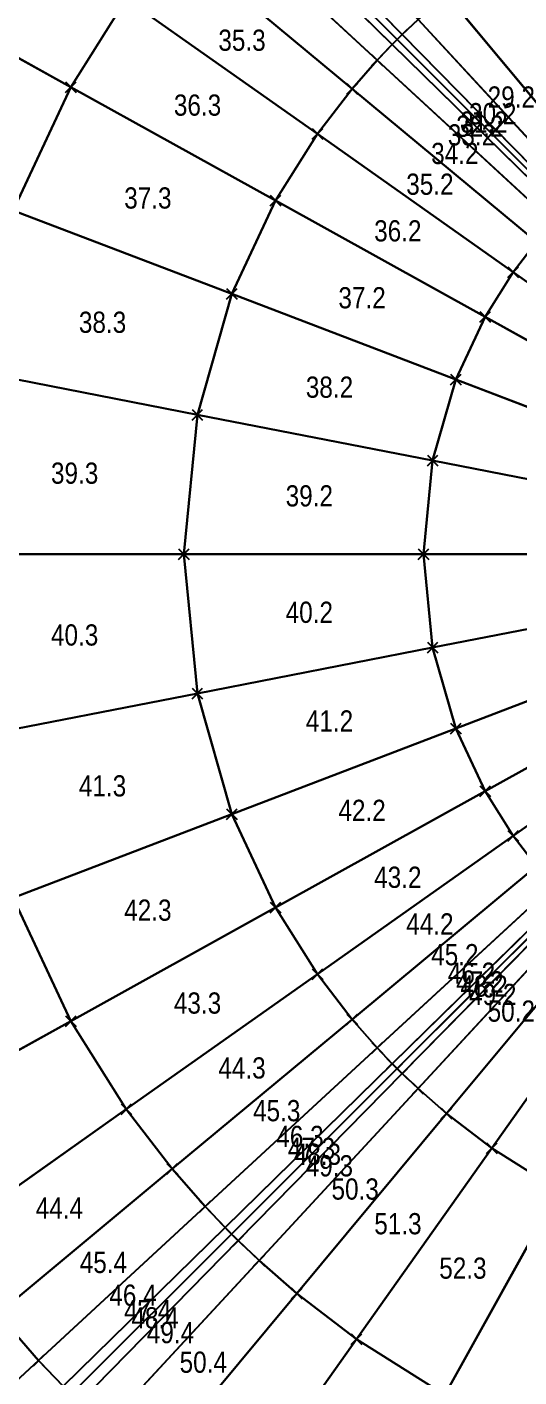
# Model space of a CAD drawing. Extents: x -1.9 to 2.84, y -1.88 to 2.84.
# Drawn here: x -0.834 to -0.371, y -0.776 to 0.497 of the extents above; entities that cross this region are included whole.
import ezdxf
from ezdxf.enums import TextEntityAlignment as Align

# ---------------------------------------------------------------- set-up
doc = ezdxf.new("R2010")
doc.units = 0
doc.header["$MEASUREMENT"] = 0
doc.header["$PDMODE"] = 3
doc.header["$PDSIZE"] = 0.005
for name, color, linetype in [('ColmoBranches', 7, 'Continuous'), ('ColmoNodes', 7, 'Continuous'), ('DiagonaliBranches', 20, 'Continuous'), ('DiagonaliNodes', 7, 'Continuous'), ('Faces', 160, 'Continuous'), ('FacesName', 1, 'Continuous'), ('MeridianiBranches', 3, 'Continuous'), ('NodiInterni', 1, 'Continuous'), ('ParalleliBranches', 2, 'Continuous')]:
    doc.layers.add(name, color=color, linetype=linetype)
doc.styles.get("Standard").update_dxf_attribs({"font": 'ARIALN.TTF'})

msp = doc.modelspace()

# ---------------------------------------------------------------- linework, layer by layer
at = {"layer": 'ColmoBranches'}
for p, q in [((-0.6863, 0, 2.5613), (-0.9069, 0, 2.4917)), ((-0.4605, 0, 2.6114), (-0.6863, 0, 2.5613)), ((-0.2311, 0, 2.6416), (-0.4605, 0, 2.6114))]:
    msp.add_line(p, q, dxfattribs=at)
at = {"layer": 'ColmoNodes'}
for p in [(-0.6863, 0, 2.5613), (-0.4605, 0, 2.6114)]:
    msp.add_point(p, dxfattribs=at)
at = {"layer": 'DiagonaliBranches'}
for p, q in [((-0.4853, 0.4853, 2.5613), (-0.6413, 0.6413, 2.4917)), ((-0.3256, 0.3256, 2.6114), (-0.4853, 0.4853, 2.5613)), ((-0.3256, -0.3256, 2.6114), (-0.4853, -0.4853, 2.5613)), ((-0.4853, -0.4853, 2.5613), (-0.6413, -0.6413, 2.4917)), ((-0.6413, -0.6413, 2.4917), (-0.7924, -0.7924, 2.4032))]:
    msp.add_line(p, q, dxfattribs=at)
at = {"layer": 'DiagonaliNodes'}
for p in [(-0.4853, 0.4853, 2.5613), (-0.4853, -0.4853, 2.5613), (-0.6413, -0.6413, 2.4917)]:
    msp.add_point(p, dxfattribs=at)
at = {"layer": 'Faces'}
for points in [[(-0.4657, 0.5041, 2.5613), (-0.4806, 0.49, 2.5613), (-0.635, 0.6475, 2.4917), (-0.6154, 0.6661, 2.4917)], [(-0.7405, 0.5236, 2.4917), (-0.7928, 0.4404, 2.4917), (-0.9796, 0.5442, 2.4032), (-0.915, 0.647, 2.4032)], [(-0.4853, 0.4853, 2.5613), (-0.49, 0.4806, 2.5613), (-0.6475, 0.635, 2.4917), (-0.6413, 0.6413, 2.4917)], [(-0.4806, 0.49, 2.5613), (-0.4853, 0.4853, 2.5613), (-0.6413, 0.6413, 2.4917), (-0.635, 0.6475, 2.4917)], [(-0.49, 0.4806, 2.5613), (-0.5041, 0.4657, 2.5613), (-0.6661, 0.6154, 2.4917), (-0.6475, 0.635, 2.4917)], [(-0.5041, 0.4657, 2.5613), (-0.5277, 0.4388, 2.5613), (-0.6974, 0.5798, 2.4917), (-0.6661, 0.6154, 2.4917)], [(-0.2236, 0.4025, 2.6114), (-0.2658, 0.376, 2.6114), (-0.3962, 0.5604, 2.5613), (-0.3333, 0.5999, 2.5613)], [(-0.5277, 0.4388, 2.5613), (-0.5604, 0.3962, 2.5613), (-0.7405, 0.5236, 2.4917), (-0.6974, 0.5798, 2.4917)], [(-0.2658, 0.376, 2.6114), (-0.2944, 0.3541, 2.6114), (-0.4388, 0.5277, 2.5613), (-0.3962, 0.5604, 2.5613)], [(-0.7928, 0.4404, 2.4917), (-0.847, 0.3241, 2.4917), (-1.0466, 0.4005, 2.4032), (-0.9796, 0.5442, 2.4032)], [(-0.5604, 0.3962, 2.5613), (-0.5999, 0.3333, 2.5613), (-0.7928, 0.4404, 2.4917), (-0.7405, 0.5236, 2.4917)], [(-0.2944, 0.3541, 2.6114), (-0.3125, 0.3382, 2.6114), (-0.4657, 0.5041, 2.5613), (-0.4388, 0.5277, 2.5613)], [(-0.3125, 0.3382, 2.6114), (-0.3224, 0.3287, 2.6114), (-0.4806, 0.49, 2.5613), (-0.4657, 0.5041, 2.5613)], [(-0.3256, 0.3256, 2.6114), (-0.3287, 0.3224, 2.6114), (-0.49, 0.4806, 2.5613), (-0.4853, 0.4853, 2.5613)], [(-0.3224, 0.3287, 2.6114), (-0.3256, 0.3256, 2.6114), (-0.4853, 0.4853, 2.5613), (-0.4806, 0.49, 2.5613)], [(-0.3287, 0.3224, 2.6114), (-0.3382, 0.3125, 2.6114), (-0.5041, 0.4657, 2.5613), (-0.49, 0.4806, 2.5613)], [(-0.3382, 0.3125, 2.6114), (-0.3541, 0.2944, 2.6114), (-0.5277, 0.4388, 2.5613), (-0.5041, 0.4657, 2.5613)], [(-0.5999, 0.3333, 2.5613), (-0.641, 0.2453, 2.5613), (-0.847, 0.3241, 2.4917), (-0.7928, 0.4404, 2.4917)], [(-0.3541, 0.2944, 2.6114), (-0.376, 0.2658, 2.6114), (-0.5604, 0.3962, 2.5613), (-0.5277, 0.4388, 2.5613)], [(-0.376, 0.2658, 2.6114), (-0.4025, 0.2236, 2.6114), (-0.5999, 0.3333, 2.5613), (-0.5604, 0.3962, 2.5613)], [(-0.4025, 0.2236, 2.6114), (-0.43, 0.1646, 2.6114), (-0.641, 0.2453, 2.5613), (-0.5999, 0.3333, 2.5613)], [(-0.641, 0.2453, 2.5613), (-0.6736, 0.1314, 2.5613), (-0.8901, 0.1737, 2.4917), (-0.847, 0.3241, 2.4917)], [(-0.1777, 0.1478, 2.6416), (-0.1887, 0.1334, 2.6416), (-0.376, 0.2658, 2.6114), (-0.3541, 0.2944, 2.6114)], [(-0.1887, 0.1334, 2.6416), (-0.202, 0.1122, 2.6416), (-0.4025, 0.2236, 2.6114), (-0.376, 0.2658, 2.6114)], [(-0.43, 0.1646, 2.6114), (-0.4519, 0.0882, 2.6114), (-0.6736, 0.1314, 2.5613), (-0.641, 0.2453, 2.5613)], [(-0.202, 0.1122, 2.6416), (-0.2158, 0.0826, 2.6416), (-0.43, 0.1646, 2.6114), (-0.4025, 0.2236, 2.6114)], [(-0.6736, 0.1314, 2.5613), (-0.6863, 0, 2.5613), (-0.9069, 0, 2.4917), (-0.8901, 0.1737, 2.4917)], [(-0.2158, 0.0826, 2.6416), (-0.2268, 0.0443, 2.6416), (-0.4519, 0.0882, 2.6114), (-0.43, 0.1646, 2.6114)], [(-0.4519, 0.0882, 2.6114), (-0.4605, 0, 2.6114), (-0.6863, 0, 2.5613), (-0.6736, 0.1314, 2.5613)], [(-0.2268, 0.0443, 2.6416), (-0.2311, 0, 2.6416), (-0.4605, 0, 2.6114), (-0.4519, 0.0882, 2.6114)], [(-0.6863, 0, 2.5613), (-0.6736, -0.1314, 2.5613), (-0.8901, -0.1737, 2.4917), (-0.9069, 0, 2.4917)], [(-0.4605, 0, 2.6114), (-0.4519, -0.0882, 2.6114), (-0.6736, -0.1314, 2.5613), (-0.6863, 0, 2.5613)], [(-0.2311, 0, 2.6416), (-0.2268, -0.0443, 2.6416), (-0.4519, -0.0882, 2.6114), (-0.4605, 0, 2.6114)], [(-0.2268, -0.0443, 2.6416), (-0.2158, -0.0826, 2.6416), (-0.43, -0.1646, 2.6114), (-0.4519, -0.0882, 2.6114)], [(-0.4519, -0.0882, 2.6114), (-0.43, -0.1646, 2.6114), (-0.641, -0.2453, 2.5613), (-0.6736, -0.1314, 2.5613)], [(-0.2158, -0.0826, 2.6416), (-0.202, -0.1122, 2.6416), (-0.4025, -0.2236, 2.6114), (-0.43, -0.1646, 2.6114)], [(-0.202, -0.1122, 2.6416), (-0.1887, -0.1334, 2.6416), (-0.376, -0.2658, 2.6114), (-0.4025, -0.2236, 2.6114)], [(-0.6736, -0.1314, 2.5613), (-0.641, -0.2453, 2.5613), (-0.847, -0.3241, 2.4917), (-0.8901, -0.1737, 2.4917)], [(-0.1887, -0.1334, 2.6416), (-0.1777, -0.1478, 2.6416), (-0.3541, -0.2944, 2.6114), (-0.376, -0.2658, 2.6114)], [(-0.43, -0.1646, 2.6114), (-0.4025, -0.2236, 2.6114), (-0.5999, -0.3333, 2.5613), (-0.641, -0.2453, 2.5613)], [(-0.4025, -0.2236, 2.6114), (-0.376, -0.2658, 2.6114), (-0.5604, -0.3962, 2.5613), (-0.5999, -0.3333, 2.5613)], [(-0.641, -0.2453, 2.5613), (-0.5999, -0.3333, 2.5613), (-0.7928, -0.4404, 2.4917), (-0.847, -0.3241, 2.4917)], [(-0.376, -0.2658, 2.6114), (-0.3541, -0.2944, 2.6114), (-0.5277, -0.4388, 2.5613), (-0.5604, -0.3962, 2.5613)], [(-0.3541, -0.2944, 2.6114), (-0.3382, -0.3125, 2.6114), (-0.5041, -0.4657, 2.5613), (-0.5277, -0.4388, 2.5613)], [(-0.3382, -0.3125, 2.6114), (-0.3287, -0.3224, 2.6114), (-0.49, -0.4806, 2.5613), (-0.5041, -0.4657, 2.5613)], [(-0.847, -0.3241, 2.4917), (-0.7928, -0.4404, 2.4917), (-0.9796, -0.5442, 2.4032), (-1.0466, -0.4005, 2.4032)], [(-0.3287, -0.3224, 2.6114), (-0.3256, -0.3256, 2.6114), (-0.4853, -0.4853, 2.5613), (-0.49, -0.4806, 2.5613)], [(-0.3256, -0.3256, 2.6114), (-0.3224, -0.3287, 2.6114), (-0.4806, -0.49, 2.5613), (-0.4853, -0.4853, 2.5613)], [(-0.3224, -0.3287, 2.6114), (-0.3125, -0.3382, 2.6114), (-0.4657, -0.5041, 2.5613), (-0.4806, -0.49, 2.5613)], [(-0.5999, -0.3333, 2.5613), (-0.5604, -0.3962, 2.5613), (-0.7405, -0.5236, 2.4917), (-0.7928, -0.4404, 2.4917)], [(-0.3125, -0.3382, 2.6114), (-0.2944, -0.3541, 2.6114), (-0.4388, -0.5277, 2.5613), (-0.4657, -0.5041, 2.5613)], [(-0.2944, -0.3541, 2.6114), (-0.2658, -0.376, 2.6114), (-0.3962, -0.5604, 2.5613), (-0.4388, -0.5277, 2.5613)], [(-0.2658, -0.376, 2.6114), (-0.2236, -0.4025, 2.6114), (-0.3333, -0.5999, 2.5613), (-0.3962, -0.5604, 2.5613)], [(-0.5604, -0.3962, 2.5613), (-0.5277, -0.4388, 2.5613), (-0.6974, -0.5798, 2.4917), (-0.7405, -0.5236, 2.4917)], [(-0.7928, -0.4404, 2.4917), (-0.7405, -0.5236, 2.4917), (-0.915, -0.647, 2.4032), (-0.9796, -0.5442, 2.4032)], [(-0.5277, -0.4388, 2.5613), (-0.5041, -0.4657, 2.5613), (-0.6661, -0.6154, 2.4917), (-0.6974, -0.5798, 2.4917)], [(-0.5041, -0.4657, 2.5613), (-0.49, -0.4806, 2.5613), (-0.6475, -0.635, 2.4917), (-0.6661, -0.6154, 2.4917)], [(-0.49, -0.4806, 2.5613), (-0.4853, -0.4853, 2.5613), (-0.6413, -0.6413, 2.4917), (-0.6475, -0.635, 2.4917)], [(-0.4853, -0.4853, 2.5613), (-0.4806, -0.49, 2.5613), (-0.635, -0.6475, 2.4917), (-0.6413, -0.6413, 2.4917)], [(-0.4806, -0.49, 2.5613), (-0.4657, -0.5041, 2.5613), (-0.6154, -0.6661, 2.4917), (-0.635, -0.6475, 2.4917)], [(-0.4657, -0.5041, 2.5613), (-0.4388, -0.5277, 2.5613), (-0.5798, -0.6974, 2.4917), (-0.6154, -0.6661, 2.4917)], [(-0.7405, -0.5236, 2.4917), (-0.6974, -0.5798, 2.4917), (-0.8617, -0.7165, 2.4032), (-0.915, -0.647, 2.4032)], [(-0.4388, -0.5277, 2.5613), (-0.3962, -0.5604, 2.5613), (-0.5236, -0.7405, 2.4917), (-0.5798, -0.6974, 2.4917)], [(-0.3962, -0.5604, 2.5613), (-0.3333, -0.5999, 2.5613), (-0.4404, -0.7928, 2.4917), (-0.5236, -0.7405, 2.4917)], [(-0.6974, -0.5798, 2.4917), (-0.6661, -0.6154, 2.4917), (-0.8231, -0.7605, 2.4032), (-0.8617, -0.7165, 2.4032)], [(-0.3333, -0.5999, 2.5613), (-0.2453, -0.641, 2.5613), (-0.3241, -0.847, 2.4917), (-0.4404, -0.7928, 2.4917)], [(-0.6661, -0.6154, 2.4917), (-0.6475, -0.635, 2.4917), (-0.8001, -0.7847, 2.4032), (-0.8231, -0.7605, 2.4032)], [(-0.6475, -0.635, 2.4917), (-0.6413, -0.6413, 2.4917), (-0.7924, -0.7924, 2.4032), (-0.8001, -0.7847, 2.4032)], [(-0.6413, -0.6413, 2.4917), (-0.635, -0.6475, 2.4917), (-0.7847, -0.8001, 2.4032), (-0.7924, -0.7924, 2.4032)], [(-0.635, -0.6475, 2.4917), (-0.6154, -0.6661, 2.4917), (-0.7605, -0.8231, 2.4032), (-0.7847, -0.8001, 2.4032)], [(-0.6154, -0.6661, 2.4917), (-0.5798, -0.6974, 2.4917), (-0.7165, -0.8617, 2.4032), (-0.7605, -0.8231, 2.4032)], [(-0.5798, -0.6974, 2.4917), (-0.5236, -0.7405, 2.4917), (-0.647, -0.915, 2.4032), (-0.7165, -0.8617, 2.4032)], [(-0.8617, -0.7165, 2.4032), (-0.8231, -0.7605, 2.4032), (-0.9738, -0.8997, 2.2964), (-1.0195, -0.8477, 2.2964)], [(-0.5236, -0.7405, 2.4917), (-0.4404, -0.7928, 2.4917), (-0.5442, -0.9796, 2.4032), (-0.647, -0.915, 2.4032)], [(-0.8231, -0.7605, 2.4032), (-0.8001, -0.7847, 2.4032), (-0.9465, -0.9284, 2.2964), (-0.9738, -0.8997, 2.2964)]]:
    msp.add_3dface(points, dxfattribs=at)
at = {"layer": 'MeridianiBranches'}
for p, q in [((-0.4806, 0.49, 2.5613), (-0.635, 0.6475, 2.4917)), ((-0.49, 0.4806, 2.5613), (-0.6475, 0.635, 2.4917)), ((-0.5041, 0.4657, 2.5613), (-0.6661, 0.6154, 2.4917)), ((-0.5277, 0.4388, 2.5613), (-0.6974, 0.5798, 2.4917)), ((-0.7928, 0.4404, 2.4917), (-0.9796, 0.5442, 2.4032)), ((-0.5604, 0.3962, 2.5613), (-0.7405, 0.5236, 2.4917)), ((-0.2944, 0.3541, 2.6114), (-0.4388, 0.5277, 2.5613)), ((-0.3125, 0.3382, 2.6114), (-0.4657, 0.5041, 2.5613)), ((-0.3224, 0.3287, 2.6114), (-0.4806, 0.49, 2.5613)), ((-0.3287, 0.3224, 2.6114), (-0.49, 0.4806, 2.5613)), ((-0.3382, 0.3125, 2.6114), (-0.5041, 0.4657, 2.5613)), ((-0.5999, 0.3333, 2.5613), (-0.7928, 0.4404, 2.4917)), ((-0.3541, 0.2944, 2.6114), (-0.5277, 0.4388, 2.5613)), ((-0.376, 0.2658, 2.6114), (-0.5604, 0.3962, 2.5613)), ((-0.4025, 0.2236, 2.6114), (-0.5999, 0.3333, 2.5613)), ((-0.641, 0.2453, 2.5613), (-0.847, 0.3241, 2.4917)), ((-0.1887, 0.1334, 2.6416), (-0.376, 0.2658, 2.6114)), ((-0.43, 0.1646, 2.6114), (-0.641, 0.2453, 2.5613)), ((-0.202, 0.1122, 2.6416), (-0.4025, 0.2236, 2.6114)), ((-0.6736, 0.1314, 2.5613), (-0.8901, 0.1737, 2.4917)), ((-0.2158, 0.0826, 2.6416), (-0.43, 0.1646, 2.6114)), ((-0.4519, 0.0882, 2.6114), (-0.6736, 0.1314, 2.5613)), ((-0.2268, 0.0443, 2.6416), (-0.4519, 0.0882, 2.6114)), ((-0.2268, -0.0443, 2.6416), (-0.4519, -0.0882, 2.6114)), ((-0.4519, -0.0882, 2.6114), (-0.6736, -0.1314, 2.5613)), ((-0.2158, -0.0826, 2.6416), (-0.43, -0.1646, 2.6114)), ((-0.202, -0.1122, 2.6416), (-0.4025, -0.2236, 2.6114)), ((-0.6736, -0.1314, 2.5613), (-0.8901, -0.1737, 2.4917)), ((-0.1887, -0.1334, 2.6416), (-0.376, -0.2658, 2.6114)), ((-0.43, -0.1646, 2.6114), (-0.641, -0.2453, 2.5613)), ((-0.4025, -0.2236, 2.6114), (-0.5999, -0.3333, 2.5613)), ((-0.641, -0.2453, 2.5613), (-0.847, -0.3241, 2.4917)), ((-0.376, -0.2658, 2.6114), (-0.5604, -0.3962, 2.5613)), ((-0.3541, -0.2944, 2.6114), (-0.5277, -0.4388, 2.5613)), ((-0.3382, -0.3125, 2.6114), (-0.5041, -0.4657, 2.5613)), ((-0.3287, -0.3224, 2.6114), (-0.49, -0.4806, 2.5613)), ((-0.3224, -0.3287, 2.6114), (-0.4806, -0.49, 2.5613)), ((-0.5999, -0.3333, 2.5613), (-0.7928, -0.4404, 2.4917)), ((-0.3125, -0.3382, 2.6114), (-0.4657, -0.5041, 2.5613)), ((-0.2944, -0.3541, 2.6114), (-0.4388, -0.5277, 2.5613)), ((-0.2658, -0.376, 2.6114), (-0.3962, -0.5604, 2.5613)), ((-0.5604, -0.3962, 2.5613), (-0.7405, -0.5236, 2.4917)), ((-0.7928, -0.4404, 2.4917), (-0.9796, -0.5442, 2.4032)), ((-0.5277, -0.4388, 2.5613), (-0.6974, -0.5798, 2.4917)), ((-0.5041, -0.4657, 2.5613), (-0.6661, -0.6154, 2.4917)), ((-0.49, -0.4806, 2.5613), (-0.6475, -0.635, 2.4917)), ((-0.4806, -0.49, 2.5613), (-0.635, -0.6475, 2.4917)), ((-0.4657, -0.5041, 2.5613), (-0.6154, -0.6661, 2.4917)), ((-0.7405, -0.5236, 2.4917), (-0.915, -0.647, 2.4032)), ((-0.4388, -0.5277, 2.5613), (-0.5798, -0.6974, 2.4917)), ((-0.3962, -0.5604, 2.5613), (-0.5236, -0.7405, 2.4917)), ((-0.6974, -0.5798, 2.4917), (-0.8617, -0.7165, 2.4032)), ((-0.3333, -0.5999, 2.5613), (-0.4404, -0.7928, 2.4917)), ((-0.6661, -0.6154, 2.4917), (-0.8231, -0.7605, 2.4032)), ((-0.6475, -0.635, 2.4917), (-0.8001, -0.7847, 2.4032)), ((-0.635, -0.6475, 2.4917), (-0.7847, -0.8001, 2.4032)), ((-0.6154, -0.6661, 2.4917), (-0.7605, -0.8231, 2.4032)), ((-0.5798, -0.6974, 2.4917), (-0.7165, -0.8617, 2.4032)), ((-0.5236, -0.7405, 2.4917), (-0.647, -0.915, 2.4032)), ((-0.8231, -0.7605, 2.4032), (-0.9738, -0.8997, 2.2964))]:
    msp.add_line(p, q, dxfattribs=at)
at = {"layer": 'NodiInterni'}
for p in [(-0.49, 0.4806, 2.5613), (-0.4806, 0.49, 2.5613), (-0.5041, 0.4657, 2.5613), (-0.7928, 0.4404, 2.4917), (-0.5277, 0.4388, 2.5613), (-0.5604, 0.3962, 2.5613), (-0.5999, 0.3333, 2.5613), (-0.376, 0.2658, 2.6114), (-0.641, 0.2453, 2.5613), (-0.4025, 0.2236, 2.6114), (-0.43, 0.1646, 2.6114), (-0.6736, 0.1314, 2.5613), (-0.4519, 0.0882, 2.6114), (-0.4519, -0.0882, 2.6114), (-0.6736, -0.1314, 2.5613), (-0.43, -0.1646, 2.6114), (-0.4025, -0.2236, 2.6114), (-0.641, -0.2453, 2.5613), (-0.376, -0.2658, 2.6114), (-0.5999, -0.3333, 2.5613), (-0.5604, -0.3962, 2.5613), (-0.7928, -0.4404, 2.4917), (-0.5277, -0.4388, 2.5613), (-0.5041, -0.4657, 2.5613), (-0.49, -0.4806, 2.5613), (-0.4806, -0.49, 2.5613), (-0.4657, -0.5041, 2.5613), (-0.7405, -0.5236, 2.4917), (-0.4388, -0.5277, 2.5613), (-0.3962, -0.5604, 2.5613), (-0.6974, -0.5798, 2.4917), (-0.6661, -0.6154, 2.4917), (-0.6475, -0.635, 2.4917), (-0.635, -0.6475, 2.4917), (-0.6154, -0.6661, 2.4917), (-0.5798, -0.6974, 2.4917), (-0.5236, -0.7405, 2.4917), (-0.8231, -0.7605, 2.4032)]:
    msp.add_point(p, dxfattribs=at)
at = {"layer": 'ParalleliBranches'}
for p, q in [((-0.7405, 0.5236, 2.4917), (-0.7928, 0.4404, 2.4917)), ((-0.4657, 0.5041, 2.5613), (-0.4806, 0.49, 2.5613)), ((-0.4853, 0.4853, 2.5613), (-0.49, 0.4806, 2.5613)), ((-0.4806, 0.49, 2.5613), (-0.4853, 0.4853, 2.5613)), ((-0.49, 0.4806, 2.5613), (-0.5041, 0.4657, 2.5613)), ((-0.5041, 0.4657, 2.5613), (-0.5277, 0.4388, 2.5613)), ((-0.7928, 0.4404, 2.4917), (-0.847, 0.3241, 2.4917)), ((-0.5277, 0.4388, 2.5613), (-0.5604, 0.3962, 2.5613)), ((-0.5604, 0.3962, 2.5613), (-0.5999, 0.3333, 2.5613)), ((-0.5999, 0.3333, 2.5613), (-0.641, 0.2453, 2.5613)), ((-0.3541, 0.2944, 2.6114), (-0.376, 0.2658, 2.6114)), ((-0.376, 0.2658, 2.6114), (-0.4025, 0.2236, 2.6114)), ((-0.641, 0.2453, 2.5613), (-0.6736, 0.1314, 2.5613)), ((-0.4025, 0.2236, 2.6114), (-0.43, 0.1646, 2.6114)), ((-0.43, 0.1646, 2.6114), (-0.4519, 0.0882, 2.6114)), ((-0.6736, 0.1314, 2.5613), (-0.6863, 0, 2.5613)), ((-0.4519, 0.0882, 2.6114), (-0.4605, 0, 2.6114)), ((-0.6863, 0, 2.5613), (-0.6736, -0.1314, 2.5613)), ((-0.4605, 0, 2.6114), (-0.4519, -0.0882, 2.6114)), ((-0.4519, -0.0882, 2.6114), (-0.43, -0.1646, 2.6114)), ((-0.6736, -0.1314, 2.5613), (-0.641, -0.2453, 2.5613)), ((-0.43, -0.1646, 2.6114), (-0.4025, -0.2236, 2.6114)), ((-0.4025, -0.2236, 2.6114), (-0.376, -0.2658, 2.6114)), ((-0.641, -0.2453, 2.5613), (-0.5999, -0.3333, 2.5613)), ((-0.376, -0.2658, 2.6114), (-0.3541, -0.2944, 2.6114)), ((-0.847, -0.3241, 2.4917), (-0.7928, -0.4404, 2.4917)), ((-0.5999, -0.3333, 2.5613), (-0.5604, -0.3962, 2.5613)), ((-0.5604, -0.3962, 2.5613), (-0.5277, -0.4388, 2.5613)), ((-0.7928, -0.4404, 2.4917), (-0.7405, -0.5236, 2.4917)), ((-0.5277, -0.4388, 2.5613), (-0.5041, -0.4657, 2.5613)), ((-0.5041, -0.4657, 2.5613), (-0.49, -0.4806, 2.5613)), ((-0.49, -0.4806, 2.5613), (-0.4853, -0.4853, 2.5613)), ((-0.4853, -0.4853, 2.5613), (-0.4806, -0.49, 2.5613)), ((-0.4806, -0.49, 2.5613), (-0.4657, -0.5041, 2.5613)), ((-0.4657, -0.5041, 2.5613), (-0.4388, -0.5277, 2.5613)), ((-0.7405, -0.5236, 2.4917), (-0.6974, -0.5798, 2.4917)), ((-0.4388, -0.5277, 2.5613), (-0.3962, -0.5604, 2.5613)), ((-0.3962, -0.5604, 2.5613), (-0.3333, -0.5999, 2.5613)), ((-0.6974, -0.5798, 2.4917), (-0.6661, -0.6154, 2.4917)), ((-0.6661, -0.6154, 2.4917), (-0.6475, -0.635, 2.4917)), ((-0.6475, -0.635, 2.4917), (-0.6413, -0.6413, 2.4917)), ((-0.6413, -0.6413, 2.4917), (-0.635, -0.6475, 2.4917)), ((-0.635, -0.6475, 2.4917), (-0.6154, -0.6661, 2.4917)), ((-0.6154, -0.6661, 2.4917), (-0.5798, -0.6974, 2.4917)), ((-0.5798, -0.6974, 2.4917), (-0.5236, -0.7405, 2.4917)), ((-0.8617, -0.7165, 2.4032), (-0.8231, -0.7605, 2.4032)), ((-0.5236, -0.7405, 2.4917), (-0.4404, -0.7928, 2.4917)), ((-0.8231, -0.7605, 2.4032), (-0.8001, -0.7847, 2.4032))]:
    msp.add_line(p, q, dxfattribs=at)

# ---------------------------------------------------------------- texts
at = {"layer": 'FacesName'}
for s, p in [('35.3', (-0.6315, 0.4846, 2.5265)), ('36.3', (-0.6734, 0.4234, 2.5265)), ('29.2', (-0.3778, 0.431, 2.5863)), ('30.2', (-0.3953, 0.4153, 2.5863)), ('32.2', (-0.4074, 0.4035, 2.5863)), ('31.2', (-0.4035, 0.4074, 2.5863)), ('33.2', (-0.4153, 0.3953, 2.5863)), ('34.2', (-0.431, 0.3778, 2.5863)), ('35.2', (-0.4545, 0.3488, 2.5863)), ('37.3', (-0.7202, 0.3358, 2.5265)), ('36.2', (-0.4847, 0.3048, 2.5863)), ('37.2', (-0.5184, 0.2417, 2.5863)), ('38.3', (-0.7629, 0.2186, 2.5265)), ('38.2', (-0.5491, 0.1574, 2.5863)), ('39.3', (-0.7892, 0.0763, 2.5265)), ('39.2', (-0.5681, 0.0549, 2.5863)), ('40.2', (-0.5681, -0.0549, 2.5863)), ('40.3', (-0.7892, -0.0763, 2.5265)), ('41.2', (-0.5491, -0.1574, 2.5863)), ('41.3', (-0.7629, -0.2186, 2.5265)), ('42.2', (-0.5184, -0.2417, 2.5863)), ('43.2', (-0.4847, -0.3048, 2.5863)), ('42.3', (-0.7202, -0.3358, 2.5265)), ('44.2', (-0.4545, -0.3488, 2.5863)), ('45.2', (-0.431, -0.3778, 2.5863)), ('46.2', (-0.4153, -0.3953, 2.5863)), ('47.2', (-0.4074, -0.4035, 2.5863)), ('48.2', (-0.4035, -0.4074, 2.5863)), ('49.2', (-0.3953, -0.4153, 2.5863)), ('43.3', (-0.6734, -0.4234, 2.5265)), ('50.2', (-0.3778, -0.431, 2.5863)), ('44.3', (-0.6315, -0.4846, 2.5265)), ('45.3', (-0.5988, -0.5249, 2.5265)), ('46.3', (-0.5769, -0.5492, 2.5265)), ('47.3', (-0.566, -0.5605, 2.5265)), ('48.3', (-0.5605, -0.566, 2.5265)), ('49.3', (-0.5492, -0.5769, 2.5265)), ('50.3', (-0.5249, -0.5988, 2.5265)), ('44.4', (-0.8036, -0.6167, 2.4475)), ('51.3', (-0.4846, -0.6315, 2.5265)), ('45.4', (-0.7621, -0.668, 2.4475)), ('52.3', (-0.4234, -0.6734, 2.5265)), ('46.4', (-0.7342, -0.6989, 2.4475)), ('47.4', (-0.7203, -0.7134, 2.4475)), ('48.4', (-0.7134, -0.7203, 2.4475)), ('49.4', (-0.6989, -0.7342, 2.4475)), ('50.4', (-0.668, -0.7621, 2.4475))]:
    msp.add_text(s, height=0.02, dxfattribs=at).set_placement(p, align=Align.MIDDLE_CENTER)

doc.saveas('drawing.dxf')
